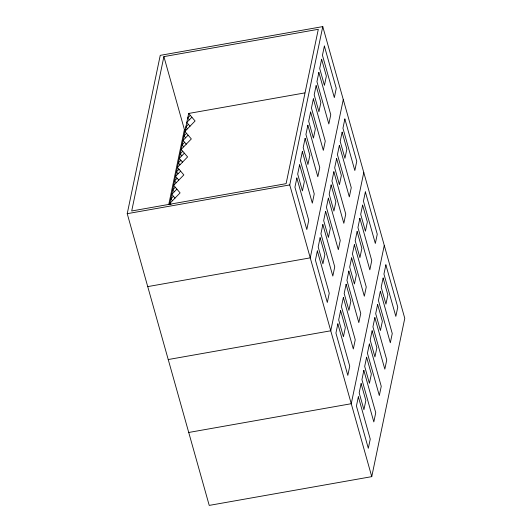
<?xml version="1.0" encoding="UTF-8"?>
<svg xmlns="http://www.w3.org/2000/svg" width="532" height="532" viewBox="0 0 532 532"><rect width="100%" height="100%" fill="white"/><g stroke="black" fill="none" stroke-linecap="round" stroke-linejoin="round"><path stroke-width="0.8" d="M127.228 213.678L160.245 55.355L322.771 26.6L404.772 318.322L371.755 476.645L209.229 505.4L127.228 213.678L289.754 184.93L322.771 26.6M163.896 56.611L131.703 210.985L286.103 183.666L318.296 29.3L163.896 56.611L184.398 129.542L168.81 204.288M169.688 204.461L188.667 113.456L304.803 92.907M343.273 99.531L310.256 257.854L147.73 286.608M363.775 172.461L330.751 330.784L168.225 359.539M384.27 245.392L351.253 403.715L188.727 432.469M190.27 115.338L187.73 117.951L189.332 119.833M191.872 117.22L186.792 122.446L190.004 126.204M188.395 124.322L185.854 126.942L187.457 128.817M186.519 133.313L183.979 135.926L185.582 137.808M188.129 135.195L183.041 140.421L186.253 144.179M184.644 142.303L182.104 144.917L183.706 146.799M182.769 151.287L180.228 153.901L181.838 155.783M184.378 153.169L179.291 158.396L182.503 162.16M180.9 160.278L178.353 162.892L179.962 164.774M179.025 169.269L176.478 171.883L178.087 173.758M180.627 171.144L175.54 176.371L178.752 180.135M177.149 178.253L174.602 180.867L176.212 182.749M175.274 187.244L172.734 189.858L174.336 191.739M176.877 189.126L171.796 194.353L175.001 198.11M173.399 196.228L170.858 198.848L172.461 200.724M184.398 129.542L186.034 129.256M188.667 113.456L195.084 120.977L184.917 131.431L191.334 138.952L181.166 149.412L187.59 156.933L177.415 167.387L183.839 174.908L173.671 185.362L180.089 192.883L169.921 203.337L170.991 204.594M289.754 184.93L371.755 476.645M296.856 177.994L294.928 187.231L306.818 229.531L308.746 220.295L296.856 177.994M299.609 164.8L297.681 174.037L302.422 190.908L304.351 181.671L299.609 164.8M302.362 151.607L300.434 160.844L312.324 203.144L314.246 193.907L302.362 151.607M305.109 138.413L303.187 147.65L307.928 164.521L309.85 155.284L305.109 138.413M307.862 125.22L305.933 134.456L317.823 176.75L319.752 167.52L307.862 125.22M310.615 112.026L308.686 121.263L313.428 138.134L315.356 128.897L310.615 112.026M313.368 98.832L311.439 108.069L323.33 150.363L325.258 141.133L313.368 98.832M316.114 85.639L314.193 94.869L318.934 111.747L320.863 102.51L316.114 85.639M318.868 72.445L316.946 81.675L328.829 123.976L330.758 114.739L318.868 72.445M321.621 59.252L319.692 68.482L324.44 85.359L326.362 76.123L321.621 59.252M324.374 46.058L322.445 55.288L334.335 97.589L336.264 88.352L324.374 46.058M317.358 250.924L315.429 260.161L327.32 302.462L329.248 293.225L317.358 250.924M320.104 237.731L318.183 246.968L322.924 263.839L324.853 254.602L320.104 237.731M322.858 224.537L320.936 233.774L332.819 276.068L334.748 266.838L322.858 224.537M325.611 211.344L323.682 220.581L328.424 237.452L330.352 228.215L325.611 211.344M328.364 198.15L326.435 207.387L338.325 249.681L340.254 240.451L328.364 198.15M331.117 184.956L329.188 194.187L333.93 211.064L335.858 201.828L331.117 184.956M333.863 171.763L331.941 180.993L343.832 223.294L345.753 214.057L333.863 171.763M336.616 158.569L334.688 167.799L339.436 184.677L341.358 175.44L336.616 158.569M339.369 145.376L337.441 154.606L349.331 196.907L351.26 187.67L339.369 145.376M342.123 132.175L340.194 141.412L344.936 158.29L346.864 149.053L342.123 132.175M344.869 118.982L342.947 128.219L354.837 170.519L356.759 161.282L344.869 118.982M337.853 323.855L335.931 333.092L347.822 375.386L349.743 366.156L337.853 323.855M340.606 310.661L338.678 319.898L343.426 336.769L345.348 327.532L340.606 310.661M343.359 297.468L341.431 306.705L353.321 348.999L355.25 339.768L343.359 297.468M346.113 284.274L344.184 293.504L348.926 310.382L350.854 301.145L346.113 284.274M348.859 271.081L346.937 280.311L358.827 322.611L360.749 313.375L348.859 271.081M351.612 257.887L349.69 267.117L354.432 283.995L356.354 274.758L351.612 257.887M354.365 244.693L352.437 253.924L364.327 296.224L366.255 286.987L354.365 244.693M357.118 231.493L355.19 240.73L359.931 257.608L361.86 248.371L357.118 231.493M359.871 218.3L357.943 227.536L369.833 269.837L371.755 260.6L359.871 218.3M362.618 205.106L360.696 214.343L365.437 231.214L367.359 221.984L362.618 205.106M365.371 191.912L363.442 201.149L375.333 243.45L377.261 234.213L365.371 191.912M358.355 396.786L356.427 406.022L368.317 448.316L370.245 439.086L358.355 396.786M361.108 383.592L359.18 392.822L363.921 409.7L365.85 400.463L361.108 383.592M363.855 370.398L361.933 379.629L373.823 421.929L375.745 412.692L363.855 370.398M366.608 357.205L364.686 366.435L369.427 383.313L371.349 374.076L366.608 357.205M369.361 344.011L367.432 353.241L379.323 395.542L381.251 386.305L369.361 344.011M372.114 330.811L370.186 340.048L374.927 356.925L376.856 347.689L372.114 330.811M374.867 317.617L372.939 326.854L384.829 369.155L386.757 359.918L374.867 317.617M377.614 304.424L375.692 313.661L380.433 330.532L382.362 321.301L377.614 304.424M380.367 291.23L378.445 300.467L390.328 342.768L392.257 333.531L380.367 291.23M383.12 278.037L381.191 287.273L385.933 304.144L387.861 294.914L383.12 278.037M385.873 264.843L383.944 274.08L395.835 316.38L397.763 307.144L385.873 264.843"/></g></svg>
